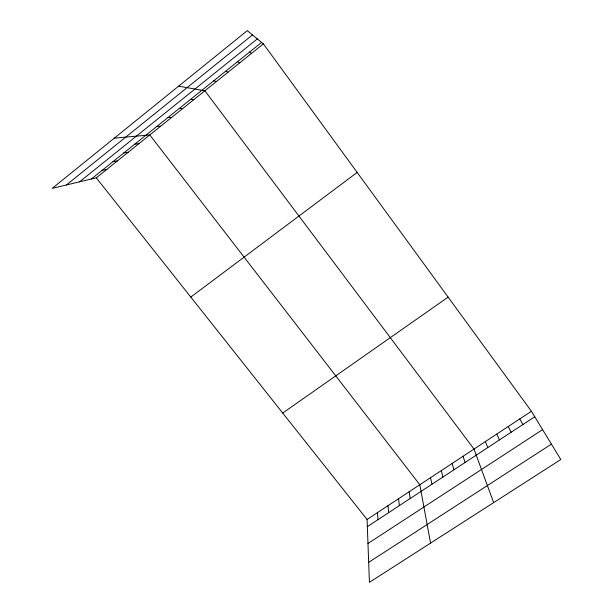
<?xml version="1.0" encoding="UTF-8"?>
<svg xmlns="http://www.w3.org/2000/svg" width="613" height="613" viewBox="0 0 613 613"><rect width="100%" height="100%" fill="white"/><g stroke="black" fill="none" stroke-linecap="round" stroke-linejoin="round"><path stroke-width="0.92" d="M66.35 184.988L252.472 34.918M79.59 181.823L257.314 38.895M91.314 179.019L261.582 42.404M96.287 177.831L263.383 43.883L531.41 411.277L560.795 459.535L369.424 582.35L367.072 519.456L96.287 177.831L52.205 188.367L247.277 30.65L263.383 43.883M190.804 297.067L357.164 172.429M282.723 413.039L448.134 297.129M367.072 519.456L531.41 411.277M367.34 526.644L534.743 416.756M367.969 543.493L542.589 429.644M368.674 562.366L551.416 444.126M102.08 170.383L106.861 169.357M112.915 161.694L117.497 160.828M123.803 152.951L128.194 152.254M134.76 144.155L138.959 143.626M114.317 138.147L149.779 134.952L419.813 484.737L430.564 543.11M156.882 126.416L160.667 126.224M168.039 117.458L171.625 117.443M179.264 108.455L182.636 108.616M190.559 99.39L193.723 99.727M178.613 86.165L204.872 90.793L474.002 449.068L493.657 502.622M213.707 80.816L216.427 81.529M225.561 71.307L228.059 72.204M237.492 61.737L239.76 62.825M249.499 52.097L251.537 53.385M519.793 418.924L522.904 424.525M508.246 426.525L511.135 432.249M496.768 434.081L499.434 439.935M485.35 441.598L487.802 447.567M463.045 456.279L465.075 462.486M452.149 463.451L453.972 469.773M441.314 470.585L442.938 477.021M430.533 477.68L431.958 484.224M409.155 491.756L410.181 498.522M398.55 498.737L399.385 505.61M387.998 505.687L388.642 512.66M377.508 512.591L377.96 519.671"/></g></svg>
